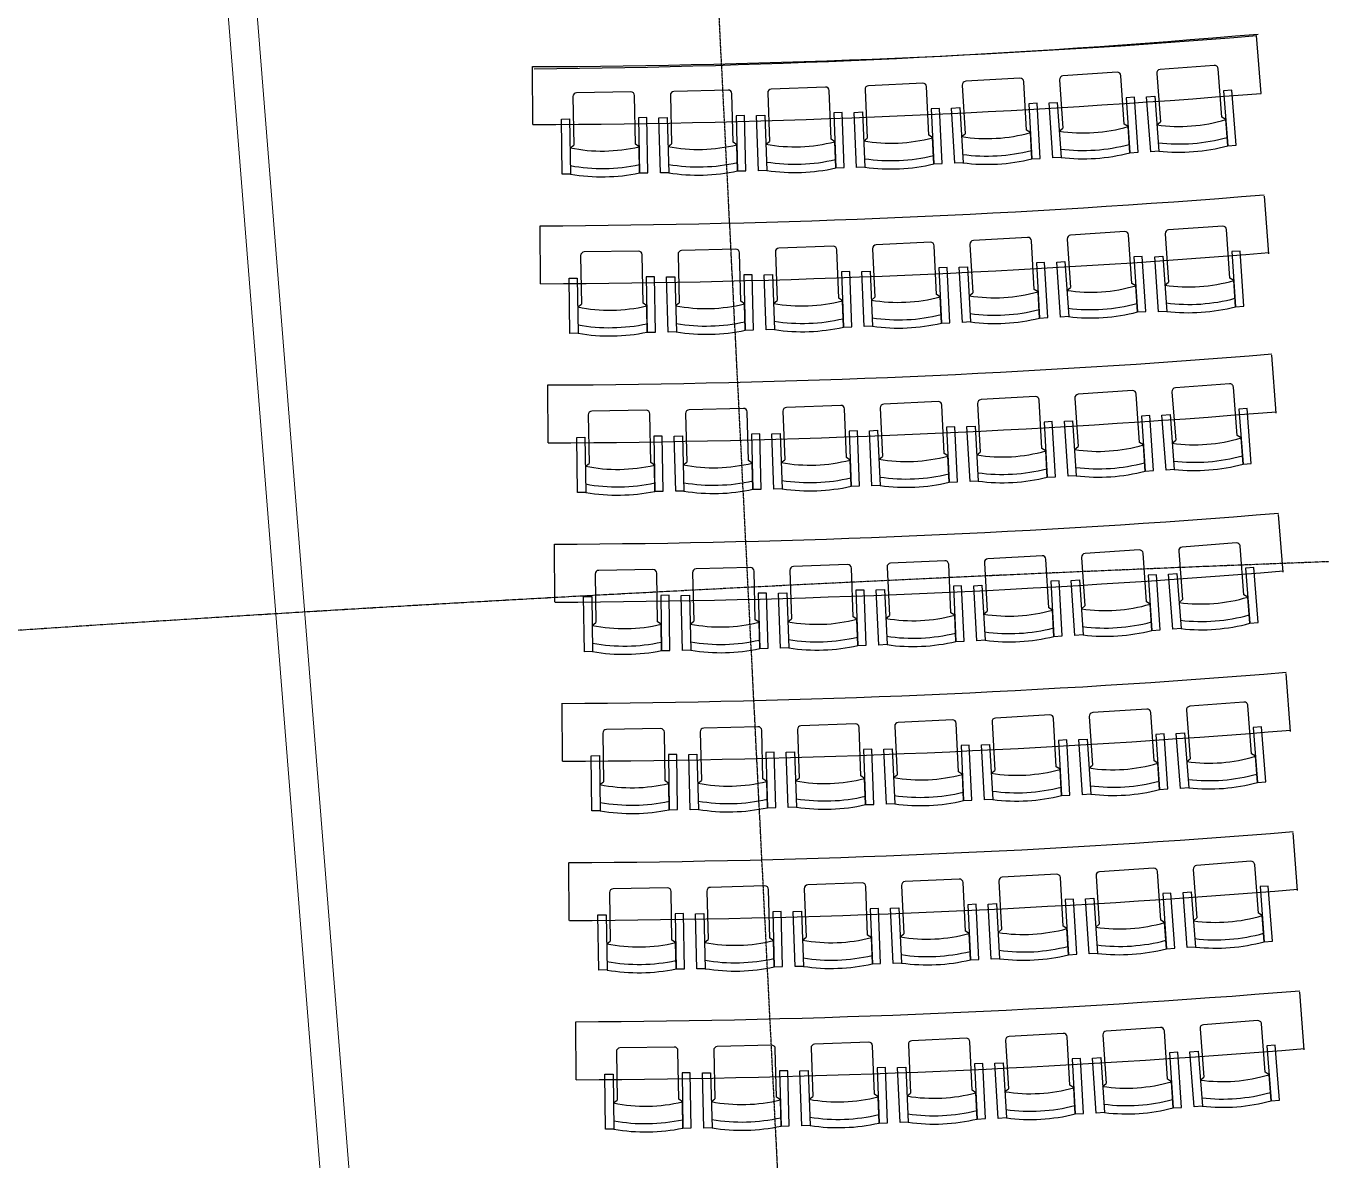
# Model space of a CAD drawing. Header units: millimetres. Extents: x 11677979 to 24947533, y -12764720 to -6308891.
# Drawn here: x 11758112 to 11767052, y -6389828 to -6381999 of the extents above; entities that cross this region are included whole.
import ezdxf

# ---------------------------------------------------------------- set-up
doc = ezdxf.new("R2010")
doc.units = ezdxf.units.MM
doc.header["$LTSCALE"] = 10
for name, pattern in [('A2-RG-AXIS$0$CENTER', [2, 1.25, -0.25, 0.25, -0.25]), ('A2-RG-AXIS$0$DOTE', [2.42, 2, -0.2, 0.02, -0.2]), ('A2-RI-F4$0$A2-RG-AXIS$0$CENTER', [2, 1.25, -0.25, 0.25, -0.25]), ('A2-RI-F4$0$A2-RG-AXIS$0$DOTE', [2.42, 2, -0.2, 0.02, -0.2])]:
    doc.linetypes.add(name, pattern=pattern)
for name, color, linetype in [('A2-RD-F4$0$$0$123', 251, 'Continuous'), ('A2-RG-AXIS$0$A-GRID', 1, 'A2-RG-AXIS$0$CENTER'), ('A2-RI-F4$0$A2-RD-F4$0$$0$123', 251, 'Continuous'), ('A2-RI-F4$0$A2-RG-AXIS$0$A-GRID', 1, 'A2-RI-F4$0$A2-RG-AXIS$0$CENTER')]:
    doc.layers.add(name, color=color, linetype=linetype)
doc.layers.add('A2-RI-F4$0$A-WALL', color=7, linetype='Continuous', lineweight=5)

# ---------------------------------------------------------------- blocks, each defined once
blk = doc.blocks.new('A2-RD-F4$0$LEC-SEAT')
for p, q in [((-21, -0.88), (-21, -8.02)), ((-21, -8.02), (-20, -8.74)), ((-20, -8.74), (-20, -21.94)), ((-2.25, -8.02), (-3.25, -8.74)), ((-3.25, -21.94), (-3.25, -8.74)), ((-19, -22.94), (-4.25, -22.94))]:
    blk.add_line(p, q)
for points in [[(-21, -0.88), (-23.25, -0.88), (-23.25, -15.88), (-21, -15.88)], [(-2.25, -0.88), (0, -0.88), (0, -15.88), (-2.25, -15.88)]]:
    blk.add_lwpolyline(points, close=True)
for centre, radius, start, end in [((-11.62, -50.6), 50.6, 79.3218, 100.6782), ((-11.62, -50.64), 48.39, 78.8293, 101.1707), ((-11.62, -50.78), 43.78, 77.6351, 102.3649), ((-19, -21.94), 1, 180, 270), ((-4.25, -21.94), 1, 270, 360)]:
    blk.add_arc(centre, radius, start, end)
blk = doc.blocks.new('A2-RD-F4')
at = {"layer": 'A2-RD-F4$0$$0$123', "linetype": 'Continuous'}
for p, q in [((11766637.8, -6382464.9), (11766606.6, -6382066.1)), ((11761611.6, -6382680.2), (11761608.6, -6382280.3)), ((11766691.6, -6383572.4), (11766661.1, -6383173.6)), ((11761665.1, -6383778.6), (11761662.8, -6383378.6)), ((11766742.4, -6384671.2), (11766711.9, -6384272.4)), ((11761715.9, -6384877.4), (11761713.6, -6384477.4)), ((11766789.4, -6385770.2), (11766758.9, -6385371.4)), ((11761762.8, -6385976.4), (11761760.6, -6385576.4)), ((11766842.2, -6386869), (11766811.7, -6386470.1)), ((11761815.6, -6387075.2), (11761813.4, -6386675.2)), ((11766889.1, -6387967.9), (11766858.7, -6387569.1)), ((11761862.6, -6388174.1), (11761860.3, -6387774.1)), ((11766936.1, -6389066.9), (11766905.6, -6388668.1)), ((11761909.6, -6389273.1), (11761907.3, -6388873.1))]:
    blk.add_line(p, q, dxfattribs=at)
for centre, radius, start, end in [((11761318.9, -6317080.4), 65200.5, 270.254621, 274.651725), ((11760990.1, -6317097.9), 65200.5, 270.553934, 274.951038), ((11761318.9, -6317080.4), 65600.5, 270.255693, 274.650653), ((11761371.7, -6318179.1), 65200.5, 270.254621, 274.651725), ((11761371.7, -6318179.1), 65600.5, 270.255693, 274.650653), ((11761424.5, -6319277.8), 65200.5, 270.254621, 274.651725), ((11761424.5, -6319277.8), 65600.5, 270.255693, 274.650653), ((11761471.5, -6320376.8), 65200.5, 270.254621, 274.651725), ((11761471.5, -6320376.8), 65600.5, 270.255693, 274.650653), ((11761524.2, -6321475.5), 65200.5, 270.254621, 274.651725), ((11761524.2, -6321475.5), 65600.5, 270.255693, 274.650653), ((11761571.2, -6322574.5), 65200.5, 270.254621, 274.651725), ((11761571.2, -6322574.5), 65600.5, 270.255693, 274.650653), ((11761618.2, -6323673.5), 65200.5, 270.254621, 274.651725), ((11761618.2, -6323673.5), 65600.5, 270.255693, 274.650653)]:
    blk.add_arc(centre, radius, start, end, dxfattribs=at)
for p, xscale, yscale, zscale, rotation in [((11765878.1, -6382889.8), 25.39999999999997, 25.39999999999997, 25.39999999999997, 184.4303820649662), ((11763847.5, -6382998.7), 25.40000000000003, 25.40000000000003, 25.40000000000003, 182.6668106363948), ((11764524.7, -6382969.3), 25.39999999999994, 25.39999999999994, 25.39999999999994, 183.254667779252), ((11765201.6, -6382933), 25.40000000000005, 25.40000000000005, 25.40000000000005, 183.8425249221091), ((11761814.6, -6383045), 25.40000000000004, 25.40000000000004, 25.40000000000004, 180.9032392078234), ((11762492.4, -6383036.5), 25.4, 25.4, 25.4, 181.4910963506806), ((11763170, -6383021.1), 25.40000000000002, 25.40000000000002, 25.40000000000002, 182.0789534935377), ((11765931, -6383995.5), 25.40000000000005, 25.40000000000005, 25.40000000000005, 183.8425249221091), ((11764577.5, -6384068.1), 25.39999999999994, 25.39999999999994, 25.39999999999994, 183.254667779252), ((11765254.4, -6384031.8), 25.40000000000005, 25.40000000000005, 25.40000000000005, 183.8425249221091), ((11761867.4, -6384143.8), 25.40000000000004, 25.40000000000004, 25.40000000000004, 180.9032392078234), ((11762545.2, -6384135.3), 25.4, 25.4, 25.4, 181.4910963506806), ((11763222.8, -6384119.8), 25.40000000000002, 25.40000000000002, 25.40000000000002, 182.0789534935377), ((11763900.3, -6384097.4), 25.40000000000003, 25.40000000000003, 25.40000000000003, 182.6668106363948), ((11765307.2, -6385130.5), 25.40000000000005, 25.40000000000005, 25.40000000000005, 183.8425249221091), ((11765983.6, -6385087.3), 25.39999999999997, 25.39999999999997, 25.39999999999997, 184.4303820649662), ((11763275.6, -6385218.6), 25.40000000000002, 25.40000000000002, 25.40000000000002, 182.0789534935377), ((11763953.1, -6385196.2), 25.40000000000003, 25.40000000000003, 25.40000000000003, 182.6668106363948), ((11764630.3, -6385166.8), 25.39999999999994, 25.39999999999994, 25.39999999999994, 183.254667779252), ((11761920.2, -6385242.5), 25.40000000000004, 25.40000000000004, 25.40000000000004, 180.9032392078234), ((11762598, -6385234), 25.4, 25.4, 25.4, 181.4910963506806), ((11765354.2, -6386229.5), 25.40000000000005, 25.40000000000005, 25.40000000000005, 183.8425249221091), ((11766030.6, -6386186.3), 25.39999999999997, 25.39999999999997, 25.39999999999997, 184.4303820649662), ((11764000.1, -6386295.1), 25.40000000000003, 25.40000000000003, 25.40000000000003, 182.6668106363948), ((11764677.3, -6386265.8), 25.39999999999994, 25.39999999999994, 25.39999999999994, 183.254667779252), ((11761967.1, -6386341.5), 25.40000000000004, 25.40000000000004, 25.40000000000004, 180.9032392078234), ((11762644.9, -6386333), 25.4, 25.4, 25.4, 181.4910963506806), ((11763322.6, -6386317.5), 25.40000000000002, 25.40000000000002, 25.40000000000002, 182.0789534935377), ((11766083.4, -6387285), 25.39999999999997, 25.39999999999997, 25.39999999999997, 184.4303820649662), ((11764730.1, -6387364.5), 25.39999999999994, 25.39999999999994, 25.39999999999994, 183.254667779252), ((11765407, -6387328.2), 25.40000000000005, 25.40000000000005, 25.40000000000005, 183.8425249221091), ((11762019.9, -6387440.2), 25.40000000000004, 25.40000000000004, 25.40000000000004, 180.9032392078234), ((11762697.7, -6387431.7), 25.4, 25.4, 25.4, 181.4910963506806), ((11763375.4, -6387416.3), 25.40000000000002, 25.40000000000002, 25.40000000000002, 182.0789534935377), ((11764052.9, -6387393.9), 25.40000000000003, 25.40000000000003, 25.40000000000003, 182.6668106363948), ((11765453.9, -6388427.2), 25.40000000000005, 25.40000000000005, 25.40000000000005, 183.8425249221091), ((11766130.4, -6388384), 25.39999999999997, 25.39999999999997, 25.39999999999997, 184.4303820649662), ((11762744.7, -6388530.7), 25.4, 25.4, 25.4, 181.4910963506806), ((11763422.4, -6388515.2), 25.40000000000002, 25.40000000000002, 25.40000000000002, 182.0789534935377), ((11764099.9, -6388492.9), 25.40000000000003, 25.40000000000003, 25.40000000000003, 182.6668106363948), ((11764777.1, -6388463.5), 25.39999999999994, 25.39999999999994, 25.39999999999994, 183.254667779252), ((11762066.9, -6388539.2), 25.40000000000004, 25.40000000000004, 25.40000000000004, 180.9032392078234), ((11765500.9, -6389526.2), 25.40000000000005, 25.40000000000005, 25.40000000000005, 183.8425249221091), ((11766177.4, -6389483), 25.39999999999997, 25.39999999999997, 25.39999999999997, 184.4303820649662), ((11764146.8, -6389591.8), 25.40000000000003, 25.40000000000003, 25.40000000000003, 182.6668106363948), ((11764824.1, -6389562.5), 25.39999999999994, 25.39999999999994, 25.39999999999994, 183.254667779252), ((11762113.9, -6389638.2), 25.40000000000004, 25.40000000000004, 25.40000000000004, 180.9032392078234), ((11762791.7, -6389629.7), 25.4, 25.4, 25.4, 181.4910963506806), ((11763469.4, -6389614.2), 25.40000000000002, 25.40000000000002, 25.40000000000002, 182.0789534935377)]:
    blk.add_blockref('A2-RD-F4$0$LEC-SEAT', p, dxfattribs=dict(at, xscale=xscale, yscale=yscale, zscale=zscale, rotation=rotation))
blk = doc.blocks.new('A2-RG-AXIS')
at = {"layer": 'A2-RG-AXIS$0$A-GRID', "linetype": 'A2-RG-AXIS$0$DOTE'}
blk.add_line((11764241.9, -6408445.8), (11762206, -6368297.4), dxfattribs=at)
for radius in [316700, 313400, 308700]:
    blk.add_arc((11778730.7, -6694178.7), radius, 75.589285, 95.407644, dxfattribs=at)
blk = doc.blocks.new('A2-RI-F4$0$A2-RD-F4$0$LEC-SEAT')
for p, q in [((-21, -0.88), (-21, -8.02)), ((-21, -8.02), (-20, -8.74)), ((-20, -8.74), (-20, -21.94)), ((-2.25, -8.02), (-3.25, -8.74)), ((-3.25, -21.94), (-3.25, -8.74)), ((-19, -22.94), (-4.25, -22.94))]:
    blk.add_line(p, q)
for points in [[(-21, -0.88), (-23.25, -0.88), (-23.25, -15.88), (-21, -15.88)], [(-2.25, -0.88), (0, -0.88), (0, -15.88), (-2.25, -15.88)]]:
    blk.add_lwpolyline(points, close=True)
for centre, radius, start, end in [((-11.62, -50.6), 50.6, 79.3218, 100.6782), ((-11.62, -50.64), 48.39, 78.8293, 101.1707), ((-11.62, -50.78), 43.78, 77.6351, 102.3649), ((-19, -21.94), 1, 180, 270), ((-4.25, -21.94), 1, 270, 360)]:
    blk.add_arc(centre, radius, start, end)
blk = doc.blocks.new('A2-RI-F4$0$A2-RD-F4')
at = {"layer": 'A2-RI-F4$0$A2-RD-F4$0$$0$123', "linetype": 'Continuous'}
for p, q in [((11766637.8, -6382464.9), (11766606.6, -6382066.1)), ((11761611.6, -6382680.2), (11761608.6, -6382280.3)), ((11766691.6, -6383572.4), (11766661.1, -6383173.6)), ((11761665.1, -6383778.6), (11761662.8, -6383378.6)), ((11766742.4, -6384671.2), (11766711.9, -6384272.4)), ((11761715.9, -6384877.4), (11761713.6, -6384477.4)), ((11766789.4, -6385770.2), (11766758.9, -6385371.4)), ((11761762.8, -6385976.4), (11761760.6, -6385576.4)), ((11766842.2, -6386869), (11766811.7, -6386470.1)), ((11761815.6, -6387075.2), (11761813.4, -6386675.2)), ((11766889.1, -6387967.9), (11766858.7, -6387569.1)), ((11761862.6, -6388174.1), (11761860.3, -6387774.1)), ((11766936.1, -6389066.9), (11766905.6, -6388668.1)), ((11761909.6, -6389273.1), (11761907.3, -6388873.1))]:
    blk.add_line(p, q, dxfattribs=at)
for centre, radius, start, end in [((11761318.9, -6317080.4), 65200.5, 270.254621, 274.651725), ((11760990.1, -6317097.9), 65200.5, 270.553934, 274.951038), ((11761318.9, -6317080.4), 65600.5, 270.255693, 274.650653), ((11761371.7, -6318179.1), 65200.5, 270.254621, 274.651725), ((11761371.7, -6318179.1), 65600.5, 270.255693, 274.650653), ((11761424.5, -6319277.8), 65200.5, 270.254621, 274.651725), ((11761424.5, -6319277.8), 65600.5, 270.255693, 274.650653), ((11761471.5, -6320376.8), 65200.5, 270.254621, 274.651725), ((11761471.5, -6320376.8), 65600.5, 270.255693, 274.650653), ((11761524.2, -6321475.5), 65200.5, 270.254621, 274.651725), ((11761524.2, -6321475.5), 65600.5, 270.255693, 274.650653), ((11761571.2, -6322574.5), 65200.5, 270.254621, 274.651725), ((11761571.2, -6322574.5), 65600.5, 270.255693, 274.650653), ((11761618.2, -6323673.5), 65200.5, 270.254621, 274.651725), ((11761618.2, -6323673.5), 65600.5, 270.255693, 274.650653)]:
    blk.add_arc(centre, radius, start, end, dxfattribs=at)
for p, xscale, yscale, zscale, rotation in [((11765878.1, -6382889.8), 25.39999999999997, 25.39999999999997, 25.39999999999997, 184.4303820649662), ((11763847.5, -6382998.7), 25.40000000000003, 25.40000000000003, 25.40000000000003, 182.6668106363948), ((11764524.7, -6382969.3), 25.39999999999994, 25.39999999999994, 25.39999999999994, 183.254667779252), ((11765201.6, -6382933), 25.40000000000005, 25.40000000000005, 25.40000000000005, 183.8425249221091), ((11761814.6, -6383045), 25.40000000000004, 25.40000000000004, 25.40000000000004, 180.9032392078234), ((11762492.4, -6383036.5), 25.4, 25.4, 25.4, 181.4910963506806), ((11763170, -6383021.1), 25.40000000000002, 25.40000000000002, 25.40000000000002, 182.0789534935377), ((11765931, -6383995.5), 25.40000000000005, 25.40000000000005, 25.40000000000005, 183.8425249221091), ((11764577.5, -6384068.1), 25.39999999999994, 25.39999999999994, 25.39999999999994, 183.254667779252), ((11765254.4, -6384031.8), 25.40000000000005, 25.40000000000005, 25.40000000000005, 183.8425249221091), ((11761867.4, -6384143.8), 25.40000000000004, 25.40000000000004, 25.40000000000004, 180.9032392078234), ((11762545.2, -6384135.3), 25.4, 25.4, 25.4, 181.4910963506806), ((11763222.8, -6384119.8), 25.40000000000002, 25.40000000000002, 25.40000000000002, 182.0789534935377), ((11763900.3, -6384097.4), 25.40000000000003, 25.40000000000003, 25.40000000000003, 182.6668106363948), ((11765307.2, -6385130.5), 25.40000000000005, 25.40000000000005, 25.40000000000005, 183.8425249221091), ((11765983.6, -6385087.3), 25.39999999999997, 25.39999999999997, 25.39999999999997, 184.4303820649662), ((11763275.6, -6385218.6), 25.40000000000002, 25.40000000000002, 25.40000000000002, 182.0789534935377), ((11763953.1, -6385196.2), 25.40000000000003, 25.40000000000003, 25.40000000000003, 182.6668106363948), ((11764630.3, -6385166.8), 25.39999999999994, 25.39999999999994, 25.39999999999994, 183.254667779252), ((11761920.2, -6385242.5), 25.40000000000004, 25.40000000000004, 25.40000000000004, 180.9032392078234), ((11762598, -6385234), 25.4, 25.4, 25.4, 181.4910963506806), ((11765354.2, -6386229.5), 25.40000000000005, 25.40000000000005, 25.40000000000005, 183.8425249221091), ((11766030.6, -6386186.3), 25.39999999999997, 25.39999999999997, 25.39999999999997, 184.4303820649662), ((11764000.1, -6386295.1), 25.40000000000003, 25.40000000000003, 25.40000000000003, 182.6668106363948), ((11764677.3, -6386265.8), 25.39999999999994, 25.39999999999994, 25.39999999999994, 183.254667779252), ((11761967.1, -6386341.5), 25.40000000000004, 25.40000000000004, 25.40000000000004, 180.9032392078234), ((11762644.9, -6386333), 25.4, 25.4, 25.4, 181.4910963506806), ((11763322.6, -6386317.5), 25.40000000000002, 25.40000000000002, 25.40000000000002, 182.0789534935377), ((11766083.4, -6387285), 25.39999999999997, 25.39999999999997, 25.39999999999997, 184.4303820649662), ((11764730.1, -6387364.5), 25.39999999999994, 25.39999999999994, 25.39999999999994, 183.254667779252), ((11765407, -6387328.2), 25.40000000000005, 25.40000000000005, 25.40000000000005, 183.8425249221091), ((11762019.9, -6387440.2), 25.40000000000004, 25.40000000000004, 25.40000000000004, 180.9032392078234), ((11762697.7, -6387431.7), 25.4, 25.4, 25.4, 181.4910963506806), ((11763375.4, -6387416.3), 25.40000000000002, 25.40000000000002, 25.40000000000002, 182.0789534935377), ((11764052.9, -6387393.9), 25.40000000000003, 25.40000000000003, 25.40000000000003, 182.6668106363948), ((11765453.9, -6388427.2), 25.40000000000005, 25.40000000000005, 25.40000000000005, 183.8425249221091), ((11766130.4, -6388384), 25.39999999999997, 25.39999999999997, 25.39999999999997, 184.4303820649662), ((11762744.7, -6388530.7), 25.4, 25.4, 25.4, 181.4910963506806), ((11763422.4, -6388515.2), 25.40000000000002, 25.40000000000002, 25.40000000000002, 182.0789534935377), ((11764099.9, -6388492.9), 25.40000000000003, 25.40000000000003, 25.40000000000003, 182.6668106363948), ((11764777.1, -6388463.5), 25.39999999999994, 25.39999999999994, 25.39999999999994, 183.254667779252), ((11762066.9, -6388539.2), 25.40000000000004, 25.40000000000004, 25.40000000000004, 180.9032392078234), ((11765500.9, -6389526.2), 25.40000000000005, 25.40000000000005, 25.40000000000005, 183.8425249221091), ((11766177.4, -6389483), 25.39999999999997, 25.39999999999997, 25.39999999999997, 184.4303820649662), ((11764146.8, -6389591.8), 25.40000000000003, 25.40000000000003, 25.40000000000003, 182.6668106363948), ((11764824.1, -6389562.5), 25.39999999999994, 25.39999999999994, 25.39999999999994, 183.254667779252), ((11762113.9, -6389638.2), 25.40000000000004, 25.40000000000004, 25.40000000000004, 180.9032392078234), ((11762791.7, -6389629.7), 25.4, 25.4, 25.4, 181.4910963506806), ((11763469.4, -6389614.2), 25.40000000000002, 25.40000000000002, 25.40000000000002, 182.0789534935377)]:
    blk.add_blockref('A2-RI-F4$0$A2-RD-F4$0$LEC-SEAT', p, dxfattribs=dict(at, xscale=xscale, yscale=yscale, zscale=zscale, rotation=rotation))
blk = doc.blocks.new('A2-RI-F4$0$A2-RG-AXIS')
at = {"layer": 'A2-RI-F4$0$A2-RG-AXIS$0$A-GRID', "linetype": 'A2-RI-F4$0$A2-RG-AXIS$0$DOTE'}
blk.add_line((11764241.9, -6408445.8), (11762206, -6368297.4), dxfattribs=at)
for radius in [316700, 313400, 308700]:
    blk.add_arc((11778730.7, -6694178.7), radius, 75.589285, 95.407644, dxfattribs=at)
blk = doc.blocks.new('A2-RI-F4')
at = {"layer": 'A2-RI-F4$0$A-WALL'}
for p, q in [((11759151.5, -6377433.4), (11760515.7, -6394581.9)), ((11759454.3, -6378717.2), (11760521, -6392127.1))]:
    blk.add_line(p, q, dxfattribs=at)
for name in ['A2-RI-F4$0$A2-RG-AXIS', 'A2-RI-F4$0$A2-RD-F4']:
    blk.add_blockref(name, (0, 0))

msp = doc.modelspace()

# ---------------------------------------------------------------- block references
for name in ['A2-RI-F4', 'A2-RG-AXIS', 'A2-RD-F4']:
    msp.add_blockref(name, (0, 0))

doc.saveas('drawing.dxf')
